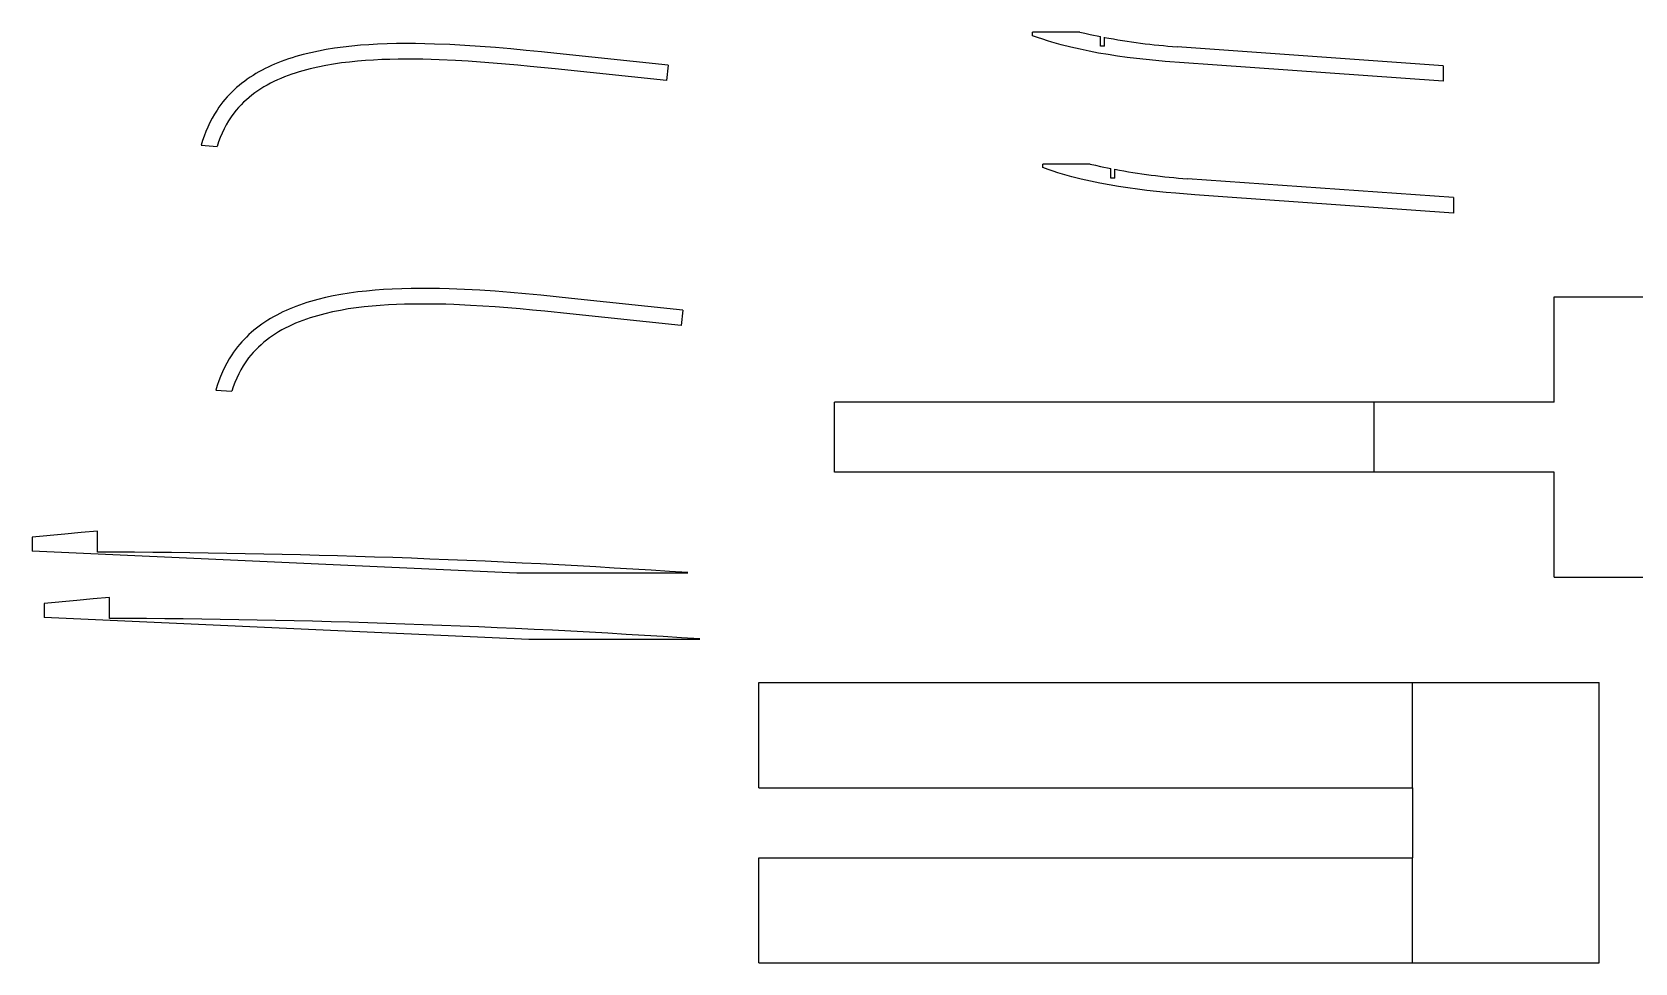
# Model space of a CAD drawing. Header units: inches. Extents: x 12 to 93.9, y 0.3 to 63.4.
# Drawn here: x 12 to 63.5, y 0.3 to 30.1 of the extents above; entities that cross this region are included whole.
import ezdxf

# ---------------------------------------------------------------- set-up
doc = ezdxf.new("R2010")
doc.units = ezdxf.units.IN
doc.header["$MEASUREMENT"] = 0

msp = doc.modelspace()

# ---------------------------------------------------------------- linework, layer by layer
for p, q in [((60.869, 21.63), (66.86, 21.63)), ((12.029, 13.926), (12.029, 13.483)), ((60.869, 12.641), (66.86, 12.641)), ((12.413, 11.799), (12.413, 11.356)), ((35.356, 5.892), (56.33, 5.89)), ((56.33, 5.89), (56.33, 3.644)), ((35.356, 3.644), (56.33, 3.644)), ((35.356, 0.273), (62.321, 0.273))]:
    msp.add_line(p, q)
at = {"color": 7, "lineweight": -3}
for points in [[(44.133, 30.009), (44.133, 30.126)], [(45.653, 30.126), (44.133, 30.126)], [(49.908, 29.073), (49.005, 29.138), (48.393, 29.186), (48.086, 29.214), (47.78, 29.244), (47.473, 29.278), (47.168, 29.316), (46.863, 29.358), (46.56, 29.403), (46.256, 29.454), (45.956, 29.509), (45.658, 29.573), (45.361, 29.639), (45.058, 29.718), (44.908, 29.759), (44.758, 29.803), (44.61, 29.848), (44.463, 29.894), (44.298, 29.951), (44.133, 30.009)], [(45.653, 30.126), (45.818, 30.088), (45.985, 30.051), (46.318, 29.983)], [(46.318, 29.671), (46.318, 29.983)], [(46.443, 29.671), (46.443, 29.958)], [(28.867, 29.44), (28.377, 29.491), (27.887, 29.54), (27.396, 29.585), (26.906, 29.628), (26.414, 29.665), (25.922, 29.698), (25.431, 29.725), (24.939, 29.743), (24.636, 29.751), (24.332, 29.757), (24.029, 29.758), (23.725, 29.755), (23.422, 29.748), (23.119, 29.736), (22.84, 29.722), (22.564, 29.701), (22.287, 29.675), (22.01, 29.645), (21.735, 29.607), (21.462, 29.563), (21.217, 29.516), (20.974, 29.465), (20.732, 29.405), (20.612, 29.373), (20.492, 29.338), (20.374, 29.301), (20.255, 29.263), (20.137, 29.221), (20.02, 29.18), (19.915, 29.138), (19.812, 29.095), (19.71, 29.051), (19.609, 29.003), (19.509, 28.955), (19.409, 28.903), (19.31, 28.85), (19.214, 28.795), (19.119, 28.736), (19.025, 28.676), (18.934, 28.613), (18.842, 28.546), (18.757, 28.483), (18.675, 28.415), (18.594, 28.346), (18.515, 28.275), (18.439, 28.2), (18.364, 28.125), (18.29, 28.046), (18.22, 27.966), (18.154, 27.885), (18.089, 27.8), (18.025, 27.715), (17.965, 27.626), (17.882, 27.495), (17.804, 27.36), (17.732, 27.221), (17.667, 27.081), (17.607, 26.938), (17.55, 26.793), (17.5, 26.645), (17.455, 26.496)], [(32.442, 29.065), (28.867, 29.44)], [(46.443, 29.671), (46.318, 29.671)], [(57.313, 29.048), (48.771, 29.654)], [(28.816, 28.943), (28.017, 29.025), (27.619, 29.063), (27.221, 29.1), (26.821, 29.133), (26.422, 29.163), (26.022, 29.191), (25.622, 29.215), (25.094, 29.238), (24.831, 29.248), (24.566, 29.255), (24.301, 29.258), (24.037, 29.258), (23.775, 29.256), (23.514, 29.251), (23.252, 29.243), (22.99, 29.23), (22.73, 29.213), (22.469, 29.191), (22.214, 29.165), (21.959, 29.135), (21.705, 29.098), (21.454, 29.055), (21.202, 29.003), (20.952, 28.946), (20.832, 28.915), (20.714, 28.883), (20.595, 28.848), (20.477, 28.811), (20.36, 28.771), (20.244, 28.73), (20.129, 28.686), (20.015, 28.64), (19.902, 28.59), (19.792, 28.538), (19.682, 28.483), (19.572, 28.425), (19.47, 28.366), (19.37, 28.305), (19.274, 28.24), (19.177, 28.173), (19.084, 28.103), (18.994, 28.03), (18.905, 27.953), (18.819, 27.875), (18.737, 27.791), (18.657, 27.706), (18.58, 27.618), (18.507, 27.526), (18.419, 27.405), (18.335, 27.28), (18.26, 27.151), (18.19, 27.018), (18.125, 26.883), (18.067, 26.745), (18.014, 26.603), (17.967, 26.46)], [(32.391, 28.568), (28.816, 28.943)], [(32.442, 29.065), (32.391, 28.568)], [(57.313, 28.548), (49.908, 29.073)], [(57.313, 29.048), (57.313, 28.548)], [(17.455, 26.496), (17.967, 26.46)], [(44.467, 25.778), (44.467, 25.895)], [(45.987, 25.895), (44.467, 25.895)], [(50.243, 24.841), (49.339, 24.906), (48.728, 24.955), (48.421, 24.983), (48.114, 25.013), (47.807, 25.046), (47.502, 25.085), (47.197, 25.127), (46.894, 25.172), (46.591, 25.223), (46.291, 25.278), (45.992, 25.342), (45.696, 25.408), (45.392, 25.487), (45.242, 25.528), (45.092, 25.572), (44.944, 25.617), (44.797, 25.663), (44.632, 25.72), (44.467, 25.778)], [(45.987, 25.895), (46.152, 25.857), (46.319, 25.82), (46.652, 25.752)], [(46.652, 25.44), (46.652, 25.752)], [(46.777, 25.44), (46.777, 25.727)], [(46.777, 25.44), (46.652, 25.44)], [(57.648, 24.817), (49.106, 25.423)], [(57.648, 24.316), (50.243, 24.841)], [(57.648, 24.817), (57.648, 24.316)], [(29.339, 21.587), (28.849, 21.639), (28.359, 21.687), (27.867, 21.732), (27.377, 21.775), (26.885, 21.812), (26.394, 21.845), (25.902, 21.872), (25.41, 21.89), (25.107, 21.899), (24.804, 21.904), (24.5, 21.905), (24.197, 21.902), (23.894, 21.895), (23.59, 21.884), (23.312, 21.869), (23.035, 21.849), (22.759, 21.822), (22.482, 21.792), (22.207, 21.754), (21.934, 21.71), (21.689, 21.664), (21.445, 21.612), (21.204, 21.552), (21.084, 21.52), (20.964, 21.485), (20.845, 21.449), (20.727, 21.41), (20.609, 21.369), (20.492, 21.327), (20.387, 21.285), (20.284, 21.242), (20.182, 21.199), (20.08, 21.15), (19.98, 21.102), (19.88, 21.05), (19.782, 20.997), (19.685, 20.942), (19.59, 20.884), (19.497, 20.824), (19.405, 20.76), (19.314, 20.694), (19.229, 20.63), (19.147, 20.562), (19.065, 20.494), (18.987, 20.422), (18.91, 20.347), (18.835, 20.272), (18.762, 20.194), (18.692, 20.114), (18.625, 20.032), (18.56, 19.947), (18.497, 19.862), (18.437, 19.774), (18.354, 19.642), (18.275, 19.507), (18.204, 19.369), (18.139, 19.229), (18.079, 19.085), (18.022, 18.94), (17.972, 18.792), (17.927, 18.644)], [(60.869, 18.258), (60.869, 21.63)], [(29.287, 21.09), (28.489, 21.172), (28.091, 21.21), (27.692, 21.247), (27.292, 21.28), (26.894, 21.31), (26.494, 21.339), (26.094, 21.362), (25.565, 21.385), (25.302, 21.395), (25.037, 21.402), (24.772, 21.405), (24.509, 21.405), (24.247, 21.404), (23.985, 21.399), (23.724, 21.39), (23.462, 21.377), (23.202, 21.36), (22.94, 21.339), (22.685, 21.312), (22.43, 21.282), (22.177, 21.245), (21.925, 21.202), (21.674, 21.15), (21.424, 21.094), (21.304, 21.062), (21.185, 21.03), (21.067, 20.995), (20.949, 20.959), (20.832, 20.919), (20.715, 20.877), (20.6, 20.834), (20.487, 20.787), (20.374, 20.737), (20.264, 20.685), (20.154, 20.63), (20.044, 20.572), (19.942, 20.514), (19.842, 20.452), (19.745, 20.387), (19.649, 20.32), (19.555, 20.25), (19.465, 20.177), (19.377, 20.1), (19.29, 20.022), (19.209, 19.939), (19.129, 19.854), (19.052, 19.765), (18.979, 19.674), (18.89, 19.552), (18.807, 19.427), (18.732, 19.299), (18.662, 19.165), (18.597, 19.03), (18.539, 18.892), (18.485, 18.75), (18.439, 18.607)], [(32.862, 20.715), (29.287, 21.09)], [(32.914, 21.212), (29.339, 21.587)], [(32.914, 21.212), (32.862, 20.715)], [(17.927, 18.644), (18.439, 18.607)], [(60.869, 18.258), (37.775, 18.26)], [(37.775, 16.011), (37.775, 18.26)], [(55.095, 16.011), (55.095, 18.258)], [(60.869, 16.011), (37.775, 16.011)], [(60.869, 12.641), (60.869, 16.011)], [(14.127, 14.12), (13.602, 14.075), (13.077, 14.026), (12.029, 13.926)], [(14.127, 13.45), (14.127, 14.12)], [(27.587, 12.776), (12.029, 13.483)], [(33.078, 12.776), (27.587, 12.776)], [(14.511, 11.992), (13.986, 11.947), (13.461, 11.899), (12.413, 11.799)], [(14.511, 11.322), (14.511, 11.992)], [(27.972, 10.649), (12.413, 11.356)], [(33.462, 10.649), (27.972, 10.649)], [(35.356, 9.262), (62.321, 9.262)], [(35.356, 5.892), (35.356, 9.262)], [(56.33, 5.89), (56.33, 9.262)], [(62.321, 0.273), (62.321, 9.262)], [(35.356, 0.273), (35.356, 3.644)], [(56.33, 0.273), (56.33, 3.644)]]:
    msp.add_lwpolyline(points, dxfattribs=at)
for centre, radius, start, end in [((50.256, 50.14), 20.54, 259.301, 265.8546), ((50.591, 45.909), 20.54, 259.301, 265.8546), ((13.178, -286.195), 299.647, 86.19209, 89.81844), ((13.562, -288.323), 299.647, 86.19209, 89.81844)]:
    msp.add_arc(centre, radius, start, end, dxfattribs=at)

doc.saveas('drawing.dxf')
